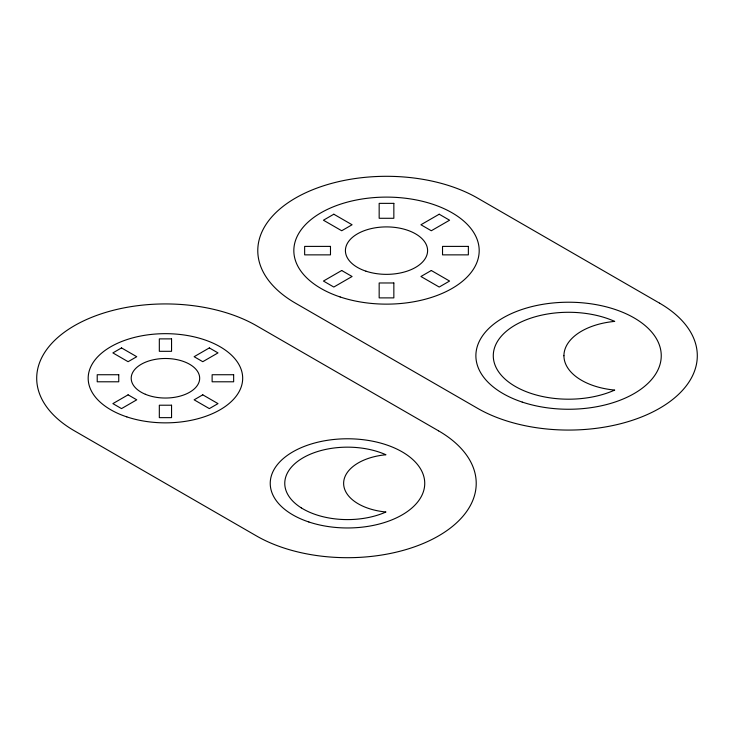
<?xml version="1.0" encoding="UTF-8"?>
<svg xmlns="http://www.w3.org/2000/svg" width="734" height="734" viewBox="0 0 734 734"><rect width="100%" height="100%" fill="white"/><g stroke="black" fill="none" stroke-linecap="round" stroke-linejoin="round"><path stroke-width="1.1" d="M333.814 214.218L323.437 220.209L341.705 230.751L352.081 224.76L333.814 214.218M121.523 347.916L112.88 352.907L128.101 361.697L136.744 356.706L121.523 347.916M341.705 270.507L323.437 281.049L333.814 287.04L352.081 276.498L341.705 270.507M439.198 214.218L420.931 224.76L431.308 230.751L449.575 220.209L439.198 214.218M128.101 394.828L112.88 403.617L121.523 408.609L136.744 399.819L128.101 394.828M209.346 347.916L194.125 356.706L202.767 361.697L217.998 352.907L209.346 347.916M202.767 394.828L194.125 399.819L209.346 408.609L217.998 403.617L202.767 394.828M431.308 270.507L420.931 276.498L439.198 287.04L449.575 281.049L431.308 270.507M393.846 203.364L379.166 203.364L379.166 218.282L393.846 218.282L393.846 203.364M330.483 246.395L304.647 246.395L304.647 254.863L330.483 254.863L330.483 246.395M468.365 246.395L442.529 246.395L442.529 254.863L468.365 254.863L468.365 246.395M393.846 282.975L379.166 282.975L379.166 297.885L393.846 297.885L393.846 282.975M171.554 338.879L159.324 338.879L159.324 351.311L171.554 351.311L171.554 338.879M118.752 374.735L97.218 374.735L97.218 381.79L118.752 381.79L118.752 374.735M233.651 374.735L212.126 374.735L212.126 381.79L233.651 381.79L233.651 374.735M171.554 405.214L159.324 405.214L159.324 417.646L171.554 417.646L171.554 405.214M659.591 303.179L477.531 198.07A128.734 74.327 0 0 0 295.481 198.07A128.734 74.327 0 0 0 295.481 303.179L477.531 408.297A128.734 74.327 0 0 0 659.591 408.297A128.734 74.327 0 0 0 659.591 303.179M438.519 430.821L256.469 325.703A128.734 74.327 0 0 0 74.409 325.703A128.734 74.327 0 0 0 74.409 430.821L256.469 535.93A128.734 74.327 0 0 0 438.519 535.93A128.734 74.327 0 0 0 438.519 430.821M563.932 355.742A60.225 34.773 0 0 0 614.707 390.075A75.281 43.462 0 0 1 513.149 385.157A75.281 43.462 0 0 1 513.149 326.318A75.281 43.462 0 0 1 614.707 321.4A60.225 34.773 0 0 0 563.932 355.742M365.963 271.176A41.095 23.727 0 0 0 427.601 250.624A41.095 23.727 0 0 0 365.963 230.081A41.095 23.727 0 0 0 365.963 271.176M340.163 296.967A92.686 53.518 0 0 0 479.192 250.624A92.686 53.518 0 0 0 340.163 204.281A92.686 53.518 0 0 0 340.163 296.967M522.223 402.085A92.686 53.518 0 0 0 661.251 355.742A92.686 53.518 0 0 0 522.223 309.39A92.686 53.518 0 0 0 522.223 402.085M301.316 507.891A62.739 36.223 0 0 0 385.946 511.993A50.187 28.975 0 0 1 343.631 483.376A50.187 28.975 0 0 1 385.946 454.759A62.739 36.223 0 0 0 301.316 458.86A62.739 36.223 0 0 0 301.316 507.891M308.876 521.993A77.244 44.59 0 0 0 424.738 483.376A77.244 44.59 0 0 0 308.876 444.749A77.244 44.59 0 0 0 308.876 521.993M145.341 394.268A34.241 19.772 0 0 0 199.492 380.304A34.241 19.772 0 0 0 151.47 360.211A34.241 19.772 0 0 0 145.341 394.268M126.817 416.884A77.244 44.59 0 0 0 242.679 378.258A77.244 44.59 0 0 0 126.817 339.64A77.244 44.59 0 0 0 126.817 416.884"/></g></svg>
